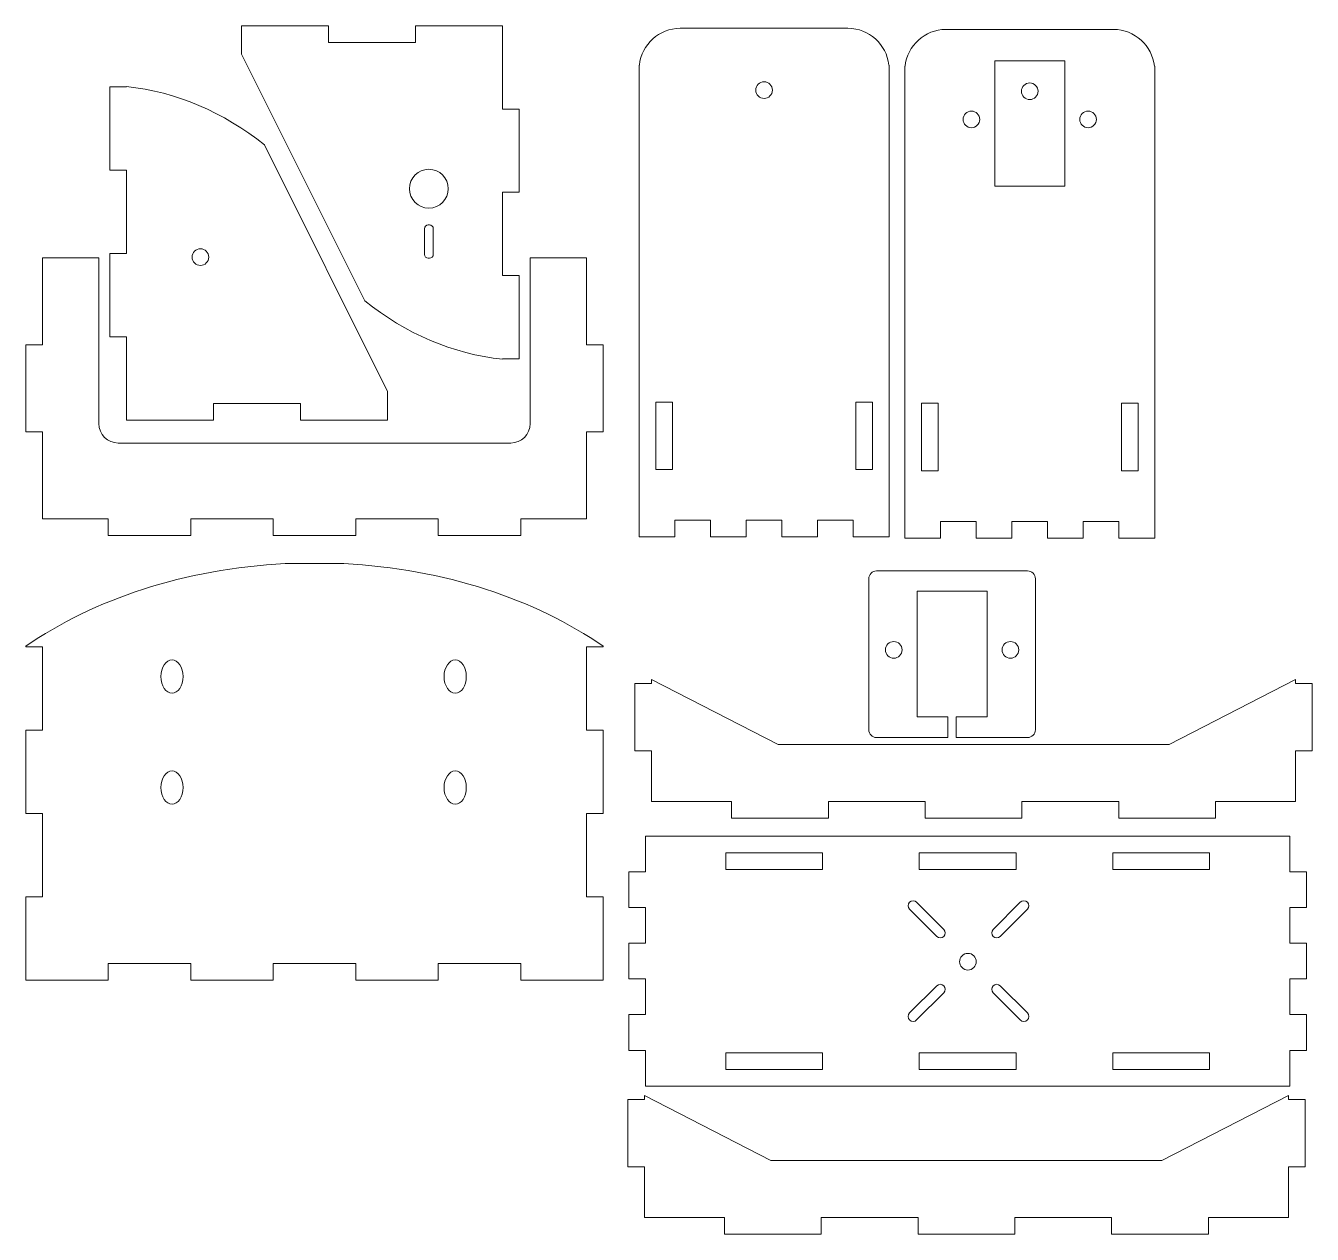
# Model space of a CAD drawing. Header units: centimetres. Extents: x -29.6 to 22.4, y -2.2 to 19.8.
# Drawn here: x -0.77 to 22.39, y -2.18 to 19.59 of the extents above; entities that cross this region are included whole.
import ezdxf

# ---------------------------------------------------------------- set-up
doc = ezdxf.new("R2010")
doc.units = ezdxf.units.CM
doc.header["$MEASUREMENT"] = 0
doc.layers.add('layer 1', color=7, linetype='Continuous')

msp = doc.modelspace()

# ---------------------------------------------------------------- linework, layer by layer
at = {"layer": 'layer 1', "color": 85, "lineweight": 9}
msp.add_lwpolyline([(16.67623, 16.69623), (17.93623, 16.69623), (17.93623, 18.95623), (16.67623, 18.95623), (16.67623, 16.69623)], close=True, dxfattribs=at)
for centre in [(12.52256, 18.42738), (17.30623, 18.40621), (16.25623, 17.90044), (18.35623, 17.90044), (14.85755, 8.34495), (16.95755, 8.34495)]:
    msp.add_ellipse(centre, major_axis=(0, 0.15), ratio=1, dxfattribs=at)
at = {"layer": 'layer 1', "color": 20, "lineweight": 9}
for centre, major_axis, ratio in [((2.37123, 15.41945), (0, 0.15), 1), ((1.86032, 7.86313), (0, 0.3), 0.66666667), ((6.96032, 7.86313), (0, 0.3), 0.66666667), ((1.86032, 5.86313), (0, 0.3), 0.66666667), ((6.96032, 5.86313), (0, 0.3), 0.66666667)]:
    msp.add_ellipse(centre, major_axis=major_axis, ratio=ratio, dxfattribs=at)
for points, knots in [([(7.81408, 13.57907), (6.91393, 13.67239), (6.07121, 14.04348), (5.33226, 14.6288), (5.33226, 14.6288), (5.33226, 14.6288), (3.11408, 19.07349), (3.11408, 19.07349), (3.11408, 19.07349), (3.11408, 19.07349), (3.11408, 19.587), (3.11408, 19.587), (3.11408, 19.587), (3.11408, 19.587), (4.68075, 19.587), (4.68075, 19.587), (4.68075, 19.587), (4.68075, 19.587), (4.68075, 19.287), (4.68075, 19.287), (4.68075, 19.287), (4.68075, 19.287), (6.24741, 19.287), (6.24741, 19.287), (6.24741, 19.287), (6.24741, 19.287), (6.24741, 19.587), (6.24741, 19.587), (6.24741, 19.587), (6.24741, 19.587), (7.81408, 19.587), (7.81408, 19.587), (7.81408, 19.587), (7.81408, 19.587), (7.81408, 18.087), (7.81408, 18.087), (7.81408, 18.087), (7.81408, 18.087), (8.11408, 18.087), (8.11408, 18.087), (8.11408, 18.087), (8.11408, 18.087), (8.11408, 16.587), (8.11408, 16.587), (8.11408, 16.587), (8.11408, 16.587), (7.81408, 16.587), (7.81408, 16.587), (7.81408, 16.587), (7.81408, 16.587), (7.81408, 15.087), (7.81408, 15.087), (7.81408, 15.087), (7.81408, 15.087), (8.11408, 15.087), (8.11408, 15.087), (8.11408, 15.087), (8.11408, 15.087), (8.11408, 13.587), (8.11408, 13.587), (8.11408, 13.587), (8.11408, 13.587), (7.81408, 13.587), (7.81408, 13.587), (7.81408, 13.587), (7.81408, 13.587), (7.81408, 13.57907), (7.81408, 13.57907)], [0, 0, 0, 0, 0.05555556, 0.05555556, 0.05555556, 0.05555556, 0.11111111, 0.11111111, 0.11111111, 0.11111111, 0.16666667, 0.16666667, 0.16666667, 0.16666667, 0.22222222, 0.22222222, 0.22222222, 0.22222222, 0.27777778, 0.27777778, 0.27777778, 0.27777778, 0.33333333, 0.33333333, 0.33333333, 0.33333333, 0.38888889, 0.38888889, 0.38888889, 0.38888889, 0.44444444, 0.44444444, 0.44444444, 0.44444444, 0.5, 0.5, 0.5, 0.5, 0.55555556, 0.55555556, 0.55555556, 0.55555556, 0.61111111, 0.61111111, 0.61111111, 0.61111111, 0.66666667, 0.66666667, 0.66666667, 0.66666667, 0.72222222, 0.72222222, 0.72222222, 0.72222222, 0.77777778, 0.77777778, 0.77777778, 0.77777778, 0.83333333, 0.83333333, 0.83333333, 0.83333333, 0.88888889, 0.88888889, 0.88888889, 0.88888889, 1, 1, 1, 1]), ([(1.04324, 18.49123), (1.94339, 18.39791), (2.78611, 18.02682), (3.52506, 17.4415), (3.52506, 17.4415), (3.52506, 17.4415), (5.74324, 12.99681), (5.74324, 12.99681), (5.74324, 12.99681), (5.74324, 12.99681), (5.74324, 12.4833), (5.74324, 12.4833), (5.74324, 12.4833), (5.74324, 12.4833), (4.17657, 12.4833), (4.17657, 12.4833), (4.17657, 12.4833), (4.17657, 12.4833), (4.17657, 12.7833), (4.17657, 12.7833), (4.17657, 12.7833), (4.17657, 12.7833), (2.60991, 12.7833), (2.60991, 12.7833), (2.60991, 12.7833), (2.60991, 12.7833), (2.60991, 12.4833), (2.60991, 12.4833), (2.60991, 12.4833), (2.60991, 12.4833), (1.04324, 12.4833), (1.04324, 12.4833), (1.04324, 12.4833), (1.04324, 12.4833), (1.04324, 13.9833), (1.04324, 13.9833), (1.04324, 13.9833), (1.04324, 13.9833), (0.74324, 13.9833), (0.74324, 13.9833), (0.74324, 13.9833), (0.74324, 13.9833), (0.74324, 15.4833), (0.74324, 15.4833), (0.74324, 15.4833), (0.74324, 15.4833), (1.04324, 15.4833), (1.04324, 15.4833), (1.04324, 15.4833), (1.04324, 15.4833), (1.04324, 16.9833), (1.04324, 16.9833), (1.04324, 16.9833), (1.04324, 16.9833), (0.74324, 16.9833), (0.74324, 16.9833), (0.74324, 16.9833), (0.74324, 16.9833), (0.74324, 18.4833), (0.74324, 18.4833), (0.74324, 18.4833), (0.74324, 18.4833), (1.04324, 18.4833), (1.04324, 18.4833), (1.04324, 18.4833), (1.04324, 18.4833), (1.04324, 18.49123), (1.04324, 18.49123)], [0, 0, 0, 0, 0.05555556, 0.05555556, 0.05555556, 0.05555556, 0.11111111, 0.11111111, 0.11111111, 0.11111111, 0.16666667, 0.16666667, 0.16666667, 0.16666667, 0.22222222, 0.22222222, 0.22222222, 0.22222222, 0.27777778, 0.27777778, 0.27777778, 0.27777778, 0.33333333, 0.33333333, 0.33333333, 0.33333333, 0.38888889, 0.38888889, 0.38888889, 0.38888889, 0.44444444, 0.44444444, 0.44444444, 0.44444444, 0.5, 0.5, 0.5, 0.5, 0.55555556, 0.55555556, 0.55555556, 0.55555556, 0.61111111, 0.61111111, 0.61111111, 0.61111111, 0.66666667, 0.66666667, 0.66666667, 0.66666667, 0.72222222, 0.72222222, 0.72222222, 0.72222222, 0.77777778, 0.77777778, 0.77777778, 0.77777778, 0.83333333, 0.83333333, 0.83333333, 0.83333333, 0.88888889, 0.88888889, 0.88888889, 0.88888889, 1, 1, 1, 1]), ([(6.48609, 17.00085), (6.67938, 17.00085), (6.83609, 16.84415), (6.83609, 16.65085), (6.83609, 16.65085), (6.83609, 16.45755), (6.67938, 16.30085), (6.48609, 16.30085), (6.48609, 16.30085), (6.2928, 16.30085), (6.13609, 16.45755), (6.13609, 16.65085), (6.13609, 16.65085), (6.13609, 16.84415), (6.2928, 17.00085), (6.48609, 17.00085)], [0, 0, 0, 0, 0.2, 0.2, 0.2, 0.2, 0.4, 0.4, 0.4, 0.4, 0.6, 0.6, 0.6, 0.6, 1, 1, 1, 1]), ([(6.40608, 15.46687), (6.40608, 15.46687), (6.40608, 15.92973), (6.40608, 15.92973), (6.40608, 15.92973), (6.40608, 15.96745), (6.43693, 15.9983), (6.47465, 15.9983), (6.47465, 15.9983), (6.47465, 15.9983), (6.49751, 15.9983), (6.49751, 15.9983), (6.49751, 15.9983), (6.53523, 15.9983), (6.56608, 15.96745), (6.56608, 15.92973), (6.56608, 15.92973), (6.56608, 15.92973), (6.56608, 15.46687), (6.56608, 15.46687), (6.56608, 15.46687), (6.56608, 15.42915), (6.53523, 15.3983), (6.49751, 15.3983), (6.49751, 15.3983), (6.49751, 15.3983), (6.47465, 15.3983), (6.47465, 15.3983), (6.47465, 15.3983), (6.43693, 15.3983), (6.40608, 15.42915), (6.40608, 15.46687)], [0, 0, 0, 0, 0.11111111, 0.11111111, 0.11111111, 0.11111111, 0.22222222, 0.22222222, 0.22222222, 0.22222222, 0.33333333, 0.33333333, 0.33333333, 0.33333333, 0.44444444, 0.44444444, 0.44444444, 0.44444444, 0.55555556, 0.55555556, 0.55555556, 0.55555556, 0.66666667, 0.66666667, 0.66666667, 0.66666667, 0.77777778, 0.77777778, 0.77777778, 0.77777778, 1, 1, 1, 1]), ([(0.71193, 10.40574), (0.71193, 10.40574), (2.19765, 10.40574), (2.19765, 10.40574), (2.19765, 10.40574), (2.19765, 10.40574), (2.19765, 10.70574), (2.19765, 10.70574), (2.19765, 10.70574), (2.19765, 10.70574), (3.68336, 10.70574), (3.68336, 10.70574), (3.68336, 10.70574), (3.68336, 10.70574), (3.68336, 10.40574), (3.68336, 10.40574), (3.68336, 10.40574), (3.68336, 10.40574), (5.16908, 10.40574), (5.16908, 10.40574), (5.16908, 10.40574), (5.16908, 10.40574), (5.16908, 10.70574), (5.16908, 10.70574), (5.16908, 10.70574), (5.16908, 10.70574), (6.65479, 10.70574), (6.65479, 10.70574), (6.65479, 10.70574), (6.65479, 10.70574), (6.65479, 10.40574), (6.65479, 10.40574), (6.65479, 10.40574), (6.65479, 10.40574), (8.14051, 10.40574), (8.14051, 10.40574), (8.14051, 10.40574), (8.14051, 10.40574), (8.14051, 10.70574), (8.14051, 10.70574), (8.14051, 10.70574), (8.14051, 10.70574), (9.32622, 10.70574), (9.32622, 10.70574), (9.32622, 10.70574), (9.32622, 10.70574), (9.32622, 12.27241), (9.32622, 12.27241), (9.32622, 12.27241), (9.32622, 12.27241), (9.62622, 12.27241), (9.62622, 12.27241), (9.62622, 12.27241), (9.62622, 12.27241), (9.62622, 13.83907), (9.62622, 13.83907), (9.62622, 13.83907), (9.62622, 13.83907), (9.32622, 13.83907), (9.32622, 13.83907), (9.32622, 13.83907), (9.32622, 13.83907), (9.32622, 15.40574), (9.32622, 15.40574), (9.32622, 15.40574), (9.32622, 15.40574), (8.3103, 15.40574), (8.3103, 15.40574), (8.3103, 15.40574), (8.3103, 15.40574), (8.3103, 12.41982), (8.3103, 12.41982), (8.3103, 12.41982), (8.3103, 12.22732), (8.1528, 12.06982), (7.9603, 12.06982), (7.9603, 12.06982), (7.9603, 12.06982), (0.89213, 12.06982), (0.89213, 12.06982), (0.89213, 12.06982), (0.69963, 12.06982), (0.54213, 12.22732), (0.54213, 12.41982), (0.54213, 12.41982), (0.54213, 12.41982), (0.54213, 15.40574), (0.54213, 15.40574), (0.54213, 15.40574), (0.54213, 15.40574), (-0.47378, 15.40574), (-0.47378, 15.40574), (-0.47378, 15.40574), (-0.47378, 15.40574), (-0.47378, 13.83907), (-0.47378, 13.83907), (-0.47378, 13.83907), (-0.47378, 13.83907), (-0.77378, 13.83907), (-0.77378, 13.83907), (-0.77378, 13.83907), (-0.77378, 13.83907), (-0.77378, 12.27241), (-0.77378, 12.27241), (-0.77378, 12.27241), (-0.77378, 12.27241), (-0.47378, 12.27241), (-0.47378, 12.27241), (-0.47378, 12.27241), (-0.47378, 12.27241), (-0.47378, 10.70574), (-0.47378, 10.70574), (-0.47378, 10.70574), (-0.47378, 10.70574), (0.71193, 10.70574), (0.71193, 10.70574), (0.71193, 10.70574), (0.71193, 10.70574), (0.71193, 10.40574), (0.71193, 10.40574)], [0, 0, 0, 0, 0.03225806, 0.03225806, 0.03225806, 0.03225806, 0.06451613, 0.06451613, 0.06451613, 0.06451613, 0.09677419, 0.09677419, 0.09677419, 0.09677419, 0.12903226, 0.12903226, 0.12903226, 0.12903226, 0.16129032, 0.16129032, 0.16129032, 0.16129032, 0.19354839, 0.19354839, 0.19354839, 0.19354839, 0.22580645, 0.22580645, 0.22580645, 0.22580645, 0.25806452, 0.25806452, 0.25806452, 0.25806452, 0.29032258, 0.29032258, 0.29032258, 0.29032258, 0.32258065, 0.32258065, 0.32258065, 0.32258065, 0.35483871, 0.35483871, 0.35483871, 0.35483871, 0.38709677, 0.38709677, 0.38709677, 0.38709677, 0.41935484, 0.41935484, 0.41935484, 0.41935484, 0.4516129, 0.4516129, 0.4516129, 0.4516129, 0.48387097, 0.48387097, 0.48387097, 0.48387097, 0.51612903, 0.51612903, 0.51612903, 0.51612903, 0.5483871, 0.5483871, 0.5483871, 0.5483871, 0.58064516, 0.58064516, 0.58064516, 0.58064516, 0.61290323, 0.61290323, 0.61290323, 0.61290323, 0.64516129, 0.64516129, 0.64516129, 0.64516129, 0.67741935, 0.67741935, 0.67741935, 0.67741935, 0.70967742, 0.70967742, 0.70967742, 0.70967742, 0.74193548, 0.74193548, 0.74193548, 0.74193548, 0.77419355, 0.77419355, 0.77419355, 0.77419355, 0.80645161, 0.80645161, 0.80645161, 0.80645161, 0.83870968, 0.83870968, 0.83870968, 0.83870968, 0.87096774, 0.87096774, 0.87096774, 0.87096774, 0.90322581, 0.90322581, 0.90322581, 0.90322581, 0.93548387, 0.93548387, 0.93548387, 0.93548387, 1, 1, 1, 1]), ([(-0.77378, 2.39753), (-0.77378, 2.39753), (0.71193, 2.39753), (0.71193, 2.39753), (0.71193, 2.39753), (0.71193, 2.39753), (0.71193, 2.69753), (0.71193, 2.69753), (0.71193, 2.69753), (0.71193, 2.69753), (2.19765, 2.69753), (2.19765, 2.69753), (2.19765, 2.69753), (2.19765, 2.69753), (2.19765, 2.39753), (2.19765, 2.39753), (2.19765, 2.39753), (2.19765, 2.39753), (3.68336, 2.39753), (3.68336, 2.39753), (3.68336, 2.39753), (3.68336, 2.39753), (3.68336, 2.69753), (3.68336, 2.69753), (3.68336, 2.69753), (3.68336, 2.69753), (5.16908, 2.69753), (5.16908, 2.69753), (5.16908, 2.69753), (5.16908, 2.69753), (5.16908, 2.39753), (5.16908, 2.39753), (5.16908, 2.39753), (5.16908, 2.39753), (6.65479, 2.39753), (6.65479, 2.39753), (6.65479, 2.39753), (6.65479, 2.39753), (6.65479, 2.69753), (6.65479, 2.69753), (6.65479, 2.69753), (6.65479, 2.69753), (8.14051, 2.69753), (8.14051, 2.69753), (8.14051, 2.69753), (8.14051, 2.69753), (8.14051, 2.39753), (8.14051, 2.39753), (8.14051, 2.39753), (8.14051, 2.39753), (9.62622, 2.39753), (9.62622, 2.39753), (9.62622, 2.39753), (9.62622, 2.39753), (9.62622, 3.89753), (9.62622, 3.89753), (9.62622, 3.89753), (9.62622, 3.89753), (9.32622, 3.89753), (9.32622, 3.89753), (9.32622, 3.89753), (9.32622, 3.89753), (9.32622, 5.39753), (9.32622, 5.39753), (9.32622, 5.39753), (9.32622, 5.39753), (9.62622, 5.39753), (9.62622, 5.39753), (9.62622, 5.39753), (9.62622, 5.39753), (9.62622, 6.89753), (9.62622, 6.89753), (9.62622, 6.89753), (9.62622, 6.89753), (9.32622, 6.89753), (9.32622, 6.89753), (9.32622, 6.89753), (9.32622, 6.89753), (9.32622, 8.39753), (9.32622, 8.39753), (9.32622, 8.39753), (9.32622, 8.39753), (9.62622, 8.39753), (9.62622, 8.39753), (9.62622, 8.39753), (9.62622, 8.39753), (9.62622, 8.41004), (9.62622, 8.41004), (9.62622, 8.41004), (8.39639, 9.2577), (6.76359, 9.80741), (4.9539, 9.89753), (4.9539, 9.89753), (4.9539, 9.89753), (3.89854, 9.89753), (3.89854, 9.89753), (3.89854, 9.89753), (2.08882, 9.80743), (0.45608, 9.25763), (-0.77378, 8.41004), (-0.77378, 8.41004), (-0.77378, 8.41004), (-0.77378, 8.39753), (-0.77378, 8.39753), (-0.77378, 8.39753), (-0.77378, 8.39753), (-0.47378, 8.39753), (-0.47378, 8.39753), (-0.47378, 8.39753), (-0.47378, 8.39753), (-0.47378, 6.89753), (-0.47378, 6.89753), (-0.47378, 6.89753), (-0.47378, 6.89753), (-0.77378, 6.89753), (-0.77378, 6.89753), (-0.77378, 6.89753), (-0.77378, 6.89753), (-0.77378, 5.39753), (-0.77378, 5.39753), (-0.77378, 5.39753), (-0.77378, 5.39753), (-0.47378, 5.39753), (-0.47378, 5.39753), (-0.47378, 5.39753), (-0.47378, 5.39753), (-0.47378, 3.89753), (-0.47378, 3.89753), (-0.47378, 3.89753), (-0.47378, 3.89753), (-0.77378, 3.89753), (-0.77378, 3.89753), (-0.77378, 3.89753), (-0.77378, 3.89753), (-0.77378, 2.39753), (-0.77378, 2.39753)], [0, 0, 0, 0, 0.02857143, 0.02857143, 0.02857143, 0.02857143, 0.05714286, 0.05714286, 0.05714286, 0.05714286, 0.08571429, 0.08571429, 0.08571429, 0.08571429, 0.11428571, 0.11428571, 0.11428571, 0.11428571, 0.14285714, 0.14285714, 0.14285714, 0.14285714, 0.17142857, 0.17142857, 0.17142857, 0.17142857, 0.2, 0.2, 0.2, 0.2, 0.22857143, 0.22857143, 0.22857143, 0.22857143, 0.25714286, 0.25714286, 0.25714286, 0.25714286, 0.28571429, 0.28571429, 0.28571429, 0.28571429, 0.31428571, 0.31428571, 0.31428571, 0.31428571, 0.34285714, 0.34285714, 0.34285714, 0.34285714, 0.37142857, 0.37142857, 0.37142857, 0.37142857, 0.4, 0.4, 0.4, 0.4, 0.42857143, 0.42857143, 0.42857143, 0.42857143, 0.45714286, 0.45714286, 0.45714286, 0.45714286, 0.48571429, 0.48571429, 0.48571429, 0.48571429, 0.51428571, 0.51428571, 0.51428571, 0.51428571, 0.54285714, 0.54285714, 0.54285714, 0.54285714, 0.57142857, 0.57142857, 0.57142857, 0.57142857, 0.6, 0.6, 0.6, 0.6, 0.62857143, 0.62857143, 0.62857143, 0.62857143, 0.65714286, 0.65714286, 0.65714286, 0.65714286, 0.68571429, 0.68571429, 0.68571429, 0.68571429, 0.71428571, 0.71428571, 0.71428571, 0.71428571, 0.74285714, 0.74285714, 0.74285714, 0.74285714, 0.77142857, 0.77142857, 0.77142857, 0.77142857, 0.8, 0.8, 0.8, 0.8, 0.82857143, 0.82857143, 0.82857143, 0.82857143, 0.85714286, 0.85714286, 0.85714286, 0.85714286, 0.88571429, 0.88571429, 0.88571429, 0.88571429, 0.91428571, 0.91428571, 0.91428571, 0.91428571, 0.94285714, 0.94285714, 0.94285714, 0.94285714, 1, 1, 1, 1])]:
    msp.add_open_spline(points, degree=3, knots=knots, dxfattribs=at)
at = {"layer": 'layer 1', "color": 85, "lineweight": 9}
for points, knots in [([(10.27256, 10.37918), (10.27256, 10.37918), (10.91542, 10.37918), (10.91542, 10.37918), (10.91542, 10.37918), (10.91542, 10.37918), (10.91542, 10.67918), (10.91542, 10.67918), (10.91542, 10.67918), (10.91542, 10.67918), (11.55827, 10.67918), (11.55827, 10.67918), (11.55827, 10.67918), (11.55827, 10.67918), (11.55827, 10.37918), (11.55827, 10.37918), (11.55827, 10.37918), (11.55827, 10.37918), (12.20113, 10.37918), (12.20113, 10.37918), (12.20113, 10.37918), (12.20113, 10.37918), (12.20113, 10.67918), (12.20113, 10.67918), (12.20113, 10.67918), (12.20113, 10.67918), (12.84399, 10.67918), (12.84399, 10.67918), (12.84399, 10.67918), (12.84399, 10.67918), (12.84399, 10.37918), (12.84399, 10.37918), (12.84399, 10.37918), (12.84399, 10.37918), (13.48685, 10.37918), (13.48685, 10.37918), (13.48685, 10.37918), (13.48685, 10.37918), (13.48685, 10.67918), (13.48685, 10.67918), (13.48685, 10.67918), (13.48685, 10.67918), (14.1297, 10.67918), (14.1297, 10.67918), (14.1297, 10.67918), (14.1297, 10.67918), (14.1297, 10.37918), (14.1297, 10.37918), (14.1297, 10.37918), (14.1297, 10.37918), (14.77256, 10.37918), (14.77256, 10.37918), (14.77256, 10.37918), (14.77256, 10.37918), (14.77256, 17.07156), (14.77256, 17.07156), (14.77256, 17.07156), (14.77256, 17.07156), (14.77257, 17.07235), (14.77257, 17.07235), (14.77257, 17.07235), (14.77257, 17.07235), (14.77257, 18.80058), (14.77257, 18.80058), (14.77257, 18.80058), (14.77257, 18.80058), (14.77256, 18.80137), (14.77256, 18.80137), (14.77256, 18.80137), (14.77256, 18.80137), (14.77256, 18.87918), (14.77256, 18.87918), (14.77256, 18.87918), (14.77256, 18.87918), (14.76836, 18.87918), (14.76836, 18.87918), (14.76836, 18.87918), (14.7288, 19.24959), (14.41302, 19.54059), (14.03256, 19.54059), (14.03256, 19.54059), (14.03256, 19.54059), (11.01257, 19.54059), (11.01257, 19.54059), (11.01257, 19.54059), (10.63211, 19.54059), (10.31634, 19.24959), (10.27677, 18.87918), (10.27677, 18.87918), (10.27677, 18.87918), (10.27256, 18.87918), (10.27256, 18.87918), (10.27256, 18.87918), (10.27256, 18.87918), (10.27256, 18.80058), (10.27256, 18.80058), (10.27256, 18.80058), (10.27256, 18.80058), (10.27256, 17.07235), (10.27256, 17.07235), (10.27256, 17.07235), (10.27256, 17.07235), (10.27256, 10.37918), (10.27256, 10.37918)], [0, 0, 0, 0, 0.03703704, 0.03703704, 0.03703704, 0.03703704, 0.07407407, 0.07407407, 0.07407407, 0.07407407, 0.11111111, 0.11111111, 0.11111111, 0.11111111, 0.14814815, 0.14814815, 0.14814815, 0.14814815, 0.18518519, 0.18518519, 0.18518519, 0.18518519, 0.22222222, 0.22222222, 0.22222222, 0.22222222, 0.25925926, 0.25925926, 0.25925926, 0.25925926, 0.2962963, 0.2962963, 0.2962963, 0.2962963, 0.33333333, 0.33333333, 0.33333333, 0.33333333, 0.37037037, 0.37037037, 0.37037037, 0.37037037, 0.40740741, 0.40740741, 0.40740741, 0.40740741, 0.44444444, 0.44444444, 0.44444444, 0.44444444, 0.48148148, 0.48148148, 0.48148148, 0.48148148, 0.51851852, 0.51851852, 0.51851852, 0.51851852, 0.55555556, 0.55555556, 0.55555556, 0.55555556, 0.59259259, 0.59259259, 0.59259259, 0.59259259, 0.62962963, 0.62962963, 0.62962963, 0.62962963, 0.66666667, 0.66666667, 0.66666667, 0.66666667, 0.7037037, 0.7037037, 0.7037037, 0.7037037, 0.74074074, 0.74074074, 0.74074074, 0.74074074, 0.77777778, 0.77777778, 0.77777778, 0.77777778, 0.81481481, 0.81481481, 0.81481481, 0.81481481, 0.85185185, 0.85185185, 0.85185185, 0.85185185, 0.88888889, 0.88888889, 0.88888889, 0.88888889, 0.92592593, 0.92592593, 0.92592593, 0.92592593, 1, 1, 1, 1]), ([(15.05623, 10.35801), (15.05623, 10.35801), (15.69909, 10.35801), (15.69909, 10.35801), (15.69909, 10.35801), (15.69909, 10.35801), (15.69909, 10.65801), (15.69909, 10.65801), (15.69909, 10.65801), (15.69909, 10.65801), (16.34194, 10.65801), (16.34194, 10.65801), (16.34194, 10.65801), (16.34194, 10.65801), (16.34194, 10.35801), (16.34194, 10.35801), (16.34194, 10.35801), (16.34194, 10.35801), (16.9848, 10.35801), (16.9848, 10.35801), (16.9848, 10.35801), (16.9848, 10.35801), (16.9848, 10.65801), (16.9848, 10.65801), (16.9848, 10.65801), (16.9848, 10.65801), (17.62766, 10.65801), (17.62766, 10.65801), (17.62766, 10.65801), (17.62766, 10.65801), (17.62766, 10.35801), (17.62766, 10.35801), (17.62766, 10.35801), (17.62766, 10.35801), (18.27052, 10.35801), (18.27052, 10.35801), (18.27052, 10.35801), (18.27052, 10.35801), (18.27052, 10.65801), (18.27052, 10.65801), (18.27052, 10.65801), (18.27052, 10.65801), (18.91337, 10.65801), (18.91337, 10.65801), (18.91337, 10.65801), (18.91337, 10.65801), (18.91337, 10.35801), (18.91337, 10.35801), (18.91337, 10.35801), (18.91337, 10.35801), (19.55623, 10.35801), (19.55623, 10.35801), (19.55623, 10.35801), (19.55623, 10.35801), (19.55623, 17.05039), (19.55623, 17.05039), (19.55623, 17.05039), (19.55623, 17.05039), (19.55624, 17.05118), (19.55624, 17.05118), (19.55624, 17.05118), (19.55624, 17.05118), (19.55624, 18.77941), (19.55624, 18.77941), (19.55624, 18.77941), (19.55624, 18.77941), (19.55623, 18.7802), (19.55623, 18.7802), (19.55623, 18.7802), (19.55623, 18.7802), (19.55623, 18.85801), (19.55623, 18.85801), (19.55623, 18.85801), (19.55623, 18.85801), (19.55203, 18.85801), (19.55203, 18.85801), (19.55203, 18.85801), (19.51247, 19.22842), (19.19669, 19.51942), (18.81623, 19.51942), (18.81623, 19.51942), (18.81623, 19.51942), (15.79624, 19.51942), (15.79624, 19.51942), (15.79624, 19.51942), (15.41578, 19.51942), (15.10001, 19.22842), (15.06044, 18.85801), (15.06044, 18.85801), (15.06044, 18.85801), (15.05623, 18.85801), (15.05623, 18.85801), (15.05623, 18.85801), (15.05623, 18.85801), (15.05623, 18.77941), (15.05623, 18.77941), (15.05623, 18.77941), (15.05623, 18.77941), (15.05623, 17.05118), (15.05623, 17.05118), (15.05623, 17.05118), (15.05623, 17.05118), (15.05623, 10.35801), (15.05623, 10.35801)], [0, 0, 0, 0, 0.03703704, 0.03703704, 0.03703704, 0.03703704, 0.07407407, 0.07407407, 0.07407407, 0.07407407, 0.11111111, 0.11111111, 0.11111111, 0.11111111, 0.14814815, 0.14814815, 0.14814815, 0.14814815, 0.18518519, 0.18518519, 0.18518519, 0.18518519, 0.22222222, 0.22222222, 0.22222222, 0.22222222, 0.25925926, 0.25925926, 0.25925926, 0.25925926, 0.2962963, 0.2962963, 0.2962963, 0.2962963, 0.33333333, 0.33333333, 0.33333333, 0.33333333, 0.37037037, 0.37037037, 0.37037037, 0.37037037, 0.40740741, 0.40740741, 0.40740741, 0.40740741, 0.44444444, 0.44444444, 0.44444444, 0.44444444, 0.48148148, 0.48148148, 0.48148148, 0.48148148, 0.51851852, 0.51851852, 0.51851852, 0.51851852, 0.55555556, 0.55555556, 0.55555556, 0.55555556, 0.59259259, 0.59259259, 0.59259259, 0.59259259, 0.62962963, 0.62962963, 0.62962963, 0.62962963, 0.66666667, 0.66666667, 0.66666667, 0.66666667, 0.7037037, 0.7037037, 0.7037037, 0.7037037, 0.74074074, 0.74074074, 0.74074074, 0.74074074, 0.77777778, 0.77777778, 0.77777778, 0.77777778, 0.81481481, 0.81481481, 0.81481481, 0.81481481, 0.85185185, 0.85185185, 0.85185185, 0.85185185, 0.88888889, 0.88888889, 0.88888889, 0.88888889, 0.92592593, 0.92592593, 0.92592593, 0.92592593, 1, 1, 1, 1]), ([(10.57256, 12.80775), (10.57256, 12.80775), (10.87256, 12.80775), (10.87256, 12.80775), (10.87256, 12.80775), (10.87256, 12.80775), (10.87256, 11.59347), (10.87256, 11.59347), (10.87256, 11.59347), (10.87256, 11.59347), (10.57256, 11.59347), (10.57256, 11.59347), (10.57256, 11.59347), (10.57256, 11.59347), (10.57256, 12.80775), (10.57256, 12.80775)], [0, 0, 0, 0, 0.2, 0.2, 0.2, 0.2, 0.4, 0.4, 0.4, 0.4, 0.6, 0.6, 0.6, 0.6, 1, 1, 1, 1]), ([(14.47256, 12.80775), (14.47256, 12.80775), (14.17256, 12.80775), (14.17256, 12.80775), (14.17256, 12.80775), (14.17256, 12.80775), (14.17256, 11.59347), (14.17256, 11.59347), (14.17256, 11.59347), (14.17256, 11.59347), (14.47256, 11.59347), (14.47256, 11.59347), (14.47256, 11.59347), (14.47256, 11.59347), (14.47256, 12.80775), (14.47256, 12.80775)], [0, 0, 0, 0, 0.2, 0.2, 0.2, 0.2, 0.4, 0.4, 0.4, 0.4, 0.6, 0.6, 0.6, 0.6, 1, 1, 1, 1]), ([(15.35623, 12.78658), (15.35623, 12.78658), (15.65623, 12.78658), (15.65623, 12.78658), (15.65623, 12.78658), (15.65623, 12.78658), (15.65623, 11.5723), (15.65623, 11.5723), (15.65623, 11.5723), (15.65623, 11.5723), (15.35623, 11.5723), (15.35623, 11.5723), (15.35623, 11.5723), (15.35623, 11.5723), (15.35623, 12.78658), (15.35623, 12.78658)], [0, 0, 0, 0, 0.2, 0.2, 0.2, 0.2, 0.4, 0.4, 0.4, 0.4, 0.6, 0.6, 0.6, 0.6, 1, 1, 1, 1]), ([(19.25623, 12.78658), (19.25623, 12.78658), (18.95623, 12.78658), (18.95623, 12.78658), (18.95623, 12.78658), (18.95623, 12.78658), (18.95623, 11.5723), (18.95623, 11.5723), (18.95623, 11.5723), (18.95623, 11.5723), (19.25623, 11.5723), (19.25623, 11.5723), (19.25623, 11.5723), (19.25623, 11.5723), (19.25623, 12.78658), (19.25623, 12.78658)], [0, 0, 0, 0, 0.2, 0.2, 0.2, 0.2, 0.4, 0.4, 0.4, 0.4, 0.6, 0.6, 0.6, 0.6, 1, 1, 1, 1]), ([(14.54755, 9.76556), (14.54755, 9.76556), (17.26756, 9.76556), (17.26756, 9.76556), (17.26756, 9.76556), (17.34455, 9.76556), (17.40755, 9.70256), (17.40755, 9.62557), (17.40755, 9.62557), (17.40755, 9.62557), (17.40755, 6.90556), (17.40755, 6.90556), (17.40755, 6.90556), (17.40755, 6.82856), (17.34455, 6.76556), (17.26756, 6.76556), (17.26756, 6.76556), (17.26756, 6.76556), (15.98164, 6.76556), (15.98164, 6.76556), (15.98164, 6.76556), (15.98164, 6.76556), (15.98164, 7.14074), (15.98164, 7.14074), (15.98164, 7.14074), (15.98164, 7.14074), (16.53755, 7.14074), (16.53755, 7.14074), (16.53755, 7.14074), (16.53755, 7.14074), (16.53755, 9.40074), (16.53755, 9.40074), (16.53755, 9.40074), (16.53755, 9.40074), (15.27755, 9.40074), (15.27755, 9.40074), (15.27755, 9.40074), (15.27755, 9.40074), (15.27755, 7.14074), (15.27755, 7.14074), (15.27755, 7.14074), (15.27755, 7.14074), (15.83347, 7.14074), (15.83347, 7.14074), (15.83347, 7.14074), (15.83347, 7.14074), (15.83347, 6.76556), (15.83347, 6.76556), (15.83347, 6.76556), (15.83347, 6.76556), (14.54755, 6.76556), (14.54755, 6.76556), (14.54755, 6.76556), (14.47056, 6.76556), (14.40755, 6.82856), (14.40755, 6.90556), (14.40755, 6.90556), (14.40755, 6.90556), (14.40755, 9.62557), (14.40755, 9.62557), (14.40755, 9.62557), (14.40755, 9.70256), (14.47056, 9.76556), (14.54755, 9.76556)], [0, 0, 0, 0, 0.05882353, 0.05882353, 0.05882353, 0.05882353, 0.11764706, 0.11764706, 0.11764706, 0.11764706, 0.17647059, 0.17647059, 0.17647059, 0.17647059, 0.23529412, 0.23529412, 0.23529412, 0.23529412, 0.29411765, 0.29411765, 0.29411765, 0.29411765, 0.35294118, 0.35294118, 0.35294118, 0.35294118, 0.41176471, 0.41176471, 0.41176471, 0.41176471, 0.47058824, 0.47058824, 0.47058824, 0.47058824, 0.52941176, 0.52941176, 0.52941176, 0.52941176, 0.58823529, 0.58823529, 0.58823529, 0.58823529, 0.64705882, 0.64705882, 0.64705882, 0.64705882, 0.70588235, 0.70588235, 0.70588235, 0.70588235, 0.76470588, 0.76470588, 0.76470588, 0.76470588, 0.82352941, 0.82352941, 0.82352941, 0.82352941, 0.88235294, 0.88235294, 0.88235294, 0.88235294, 1, 1, 1, 1]), ([(11.93709, 5.31101), (11.93709, 5.31101), (13.67994, 5.31101), (13.67994, 5.31101), (13.67994, 5.31101), (13.67994, 5.31101), (13.67994, 5.61101), (13.67994, 5.61101), (13.67994, 5.61101), (13.67994, 5.61101), (15.4228, 5.61101), (15.4228, 5.61101), (15.4228, 5.61101), (15.4228, 5.61101), (15.4228, 5.31101), (15.4228, 5.31101), (15.4228, 5.31101), (15.4228, 5.31101), (17.16566, 5.31101), (17.16566, 5.31101), (17.16566, 5.31101), (17.16566, 5.31101), (17.16566, 5.61101), (17.16566, 5.61101), (17.16566, 5.61101), (17.16566, 5.61101), (18.90852, 5.61101), (18.90852, 5.61101), (18.90852, 5.61101), (18.90852, 5.61101), (18.90852, 5.31101), (18.90852, 5.31101), (18.90852, 5.31101), (18.90852, 5.31101), (20.65137, 5.31101), (20.65137, 5.31101), (20.65137, 5.31101), (20.65137, 5.31101), (20.65137, 5.61101), (20.65137, 5.61101), (20.65137, 5.61101), (20.65137, 5.61101), (22.09423, 5.61101), (22.09423, 5.61101), (22.09423, 5.61101), (22.09423, 5.61101), (22.09423, 6.5253), (22.09423, 6.5253), (22.09423, 6.5253), (22.09423, 6.5253), (22.39423, 6.5253), (22.39423, 6.5253), (22.39423, 6.5253), (22.39423, 6.5253), (22.39423, 7.73958), (22.39423, 7.73958), (22.39423, 7.73958), (22.39423, 7.73958), (22.09423, 7.73958), (22.09423, 7.73958), (22.09423, 7.73958), (22.09423, 7.73958), (22.09423, 7.81027), (22.09423, 7.81027), (22.09423, 7.81027), (22.09423, 7.81027), (19.81504, 6.6411), (19.81504, 6.6411), (19.81504, 6.6411), (19.81504, 6.6411), (16.29422, 6.64108), (16.29422, 6.64108), (16.29422, 6.64108), (16.29422, 6.64108), (12.77343, 6.64107), (12.77343, 6.64107), (12.77343, 6.64107), (12.77343, 6.64107), (10.49423, 7.81024), (10.49423, 7.81024), (10.49423, 7.81024), (10.49423, 7.81024), (10.49423, 7.73958), (10.49423, 7.73958), (10.49423, 7.73958), (10.49423, 7.73958), (10.19423, 7.73958), (10.19423, 7.73958), (10.19423, 7.73958), (10.19423, 7.73958), (10.19423, 6.5253), (10.19423, 6.5253), (10.19423, 6.5253), (10.19423, 6.5253), (10.49423, 6.5253), (10.49423, 6.5253), (10.49423, 6.5253), (10.49423, 6.5253), (10.49423, 5.61101), (10.49423, 5.61101), (10.49423, 5.61101), (10.49423, 5.61101), (11.93709, 5.61101), (11.93709, 5.61101), (11.93709, 5.61101), (11.93709, 5.61101), (11.93709, 5.31101), (11.93709, 5.31101)], [0, 0, 0, 0, 0.03571429, 0.03571429, 0.03571429, 0.03571429, 0.07142857, 0.07142857, 0.07142857, 0.07142857, 0.10714286, 0.10714286, 0.10714286, 0.10714286, 0.14285714, 0.14285714, 0.14285714, 0.14285714, 0.17857143, 0.17857143, 0.17857143, 0.17857143, 0.21428571, 0.21428571, 0.21428571, 0.21428571, 0.25, 0.25, 0.25, 0.25, 0.28571429, 0.28571429, 0.28571429, 0.28571429, 0.32142857, 0.32142857, 0.32142857, 0.32142857, 0.35714286, 0.35714286, 0.35714286, 0.35714286, 0.39285714, 0.39285714, 0.39285714, 0.39285714, 0.42857143, 0.42857143, 0.42857143, 0.42857143, 0.46428571, 0.46428571, 0.46428571, 0.46428571, 0.5, 0.5, 0.5, 0.5, 0.53571429, 0.53571429, 0.53571429, 0.53571429, 0.57142857, 0.57142857, 0.57142857, 0.57142857, 0.60714286, 0.60714286, 0.60714286, 0.60714286, 0.64285714, 0.64285714, 0.64285714, 0.64285714, 0.67857143, 0.67857143, 0.67857143, 0.67857143, 0.71428571, 0.71428571, 0.71428571, 0.71428571, 0.75, 0.75, 0.75, 0.75, 0.78571429, 0.78571429, 0.78571429, 0.78571429, 0.82142857, 0.82142857, 0.82142857, 0.82142857, 0.85714286, 0.85714286, 0.85714286, 0.85714286, 0.89285714, 0.89285714, 0.89285714, 0.89285714, 0.92857143, 0.92857143, 0.92857143, 0.92857143, 1, 1, 1, 1]), ([(10.38839, 0.48834), (10.38839, 0.48834), (21.98839, 0.48834), (21.98839, 0.48834), (21.98839, 0.48834), (21.98839, 0.48834), (21.98839, 1.1312), (21.98839, 1.1312), (21.98839, 1.1312), (21.98839, 1.1312), (22.28839, 1.1312), (22.28839, 1.1312), (22.28839, 1.1312), (22.28839, 1.1312), (22.28839, 1.77405), (22.28839, 1.77405), (22.28839, 1.77405), (22.28839, 1.77405), (21.98839, 1.77405), (21.98839, 1.77405), (21.98839, 1.77405), (21.98839, 1.77405), (21.98839, 2.41691), (21.98839, 2.41691), (21.98839, 2.41691), (21.98839, 2.41691), (22.28839, 2.41691), (22.28839, 2.41691), (22.28839, 2.41691), (22.28839, 2.41691), (22.28839, 3.05977), (22.28839, 3.05977), (22.28839, 3.05977), (22.28839, 3.05977), (21.98839, 3.05977), (21.98839, 3.05977), (21.98839, 3.05977), (21.98839, 3.05977), (21.98839, 3.70263), (21.98839, 3.70263), (21.98839, 3.70263), (21.98839, 3.70263), (22.28839, 3.70263), (22.28839, 3.70263), (22.28839, 3.70263), (22.28839, 3.70263), (22.28839, 4.34548), (22.28839, 4.34548), (22.28839, 4.34548), (22.28839, 4.34548), (21.98839, 4.34548), (21.98839, 4.34548), (21.98839, 4.34548), (21.98839, 4.34548), (21.98839, 4.98834), (21.98839, 4.98834), (21.98839, 4.98834), (21.98839, 4.98834), (10.38839, 4.98834), (10.38839, 4.98834), (10.38839, 4.98834), (10.38839, 4.98834), (10.38839, 4.34548), (10.38839, 4.34548), (10.38839, 4.34548), (10.38839, 4.34548), (10.08839, 4.34548), (10.08839, 4.34548), (10.08839, 4.34548), (10.08839, 4.34548), (10.08839, 3.70263), (10.08839, 3.70263), (10.08839, 3.70263), (10.08839, 3.70263), (10.38839, 3.70263), (10.38839, 3.70263), (10.38839, 3.70263), (10.38839, 3.70263), (10.38839, 3.05977), (10.38839, 3.05977), (10.38839, 3.05977), (10.38839, 3.05977), (10.08839, 3.05977), (10.08839, 3.05977), (10.08839, 3.05977), (10.08839, 3.05977), (10.08839, 2.41691), (10.08839, 2.41691), (10.08839, 2.41691), (10.08839, 2.41691), (10.38839, 2.41691), (10.38839, 2.41691), (10.38839, 2.41691), (10.38839, 2.41691), (10.38839, 1.77405), (10.38839, 1.77405), (10.38839, 1.77405), (10.38839, 1.77405), (10.08839, 1.77405), (10.08839, 1.77405), (10.08839, 1.77405), (10.08839, 1.77405), (10.08839, 1.1312), (10.08839, 1.1312), (10.08839, 1.1312), (10.08839, 1.1312), (10.38839, 1.1312), (10.38839, 1.1312), (10.38839, 1.1312), (10.38839, 1.1312), (10.38839, 0.48834), (10.38839, 0.48834)], [0, 0, 0, 0, 0.03448276, 0.03448276, 0.03448276, 0.03448276, 0.06896552, 0.06896552, 0.06896552, 0.06896552, 0.10344828, 0.10344828, 0.10344828, 0.10344828, 0.13793103, 0.13793103, 0.13793103, 0.13793103, 0.17241379, 0.17241379, 0.17241379, 0.17241379, 0.20689655, 0.20689655, 0.20689655, 0.20689655, 0.24137931, 0.24137931, 0.24137931, 0.24137931, 0.27586207, 0.27586207, 0.27586207, 0.27586207, 0.31034483, 0.31034483, 0.31034483, 0.31034483, 0.34482759, 0.34482759, 0.34482759, 0.34482759, 0.37931034, 0.37931034, 0.37931034, 0.37931034, 0.4137931, 0.4137931, 0.4137931, 0.4137931, 0.44827586, 0.44827586, 0.44827586, 0.44827586, 0.48275862, 0.48275862, 0.48275862, 0.48275862, 0.51724138, 0.51724138, 0.51724138, 0.51724138, 0.55172414, 0.55172414, 0.55172414, 0.55172414, 0.5862069, 0.5862069, 0.5862069, 0.5862069, 0.62068966, 0.62068966, 0.62068966, 0.62068966, 0.65517241, 0.65517241, 0.65517241, 0.65517241, 0.68965517, 0.68965517, 0.68965517, 0.68965517, 0.72413793, 0.72413793, 0.72413793, 0.72413793, 0.75862069, 0.75862069, 0.75862069, 0.75862069, 0.79310345, 0.79310345, 0.79310345, 0.79310345, 0.82758621, 0.82758621, 0.82758621, 0.82758621, 0.86206897, 0.86206897, 0.86206897, 0.86206897, 0.89655172, 0.89655172, 0.89655172, 0.89655172, 0.93103448, 0.93103448, 0.93103448, 0.93103448, 1, 1, 1, 1]), ([(13.5741, 4.68834), (13.5741, 4.68834), (13.5741, 4.38834), (13.5741, 4.38834), (13.5741, 4.38834), (13.5741, 4.38834), (11.83125, 4.38834), (11.83125, 4.38834), (11.83125, 4.38834), (11.83125, 4.38834), (11.83125, 4.68834), (11.83125, 4.68834), (11.83125, 4.68834), (11.83125, 4.68834), (13.5741, 4.68834), (13.5741, 4.68834)], [0, 0, 0, 0, 0.2, 0.2, 0.2, 0.2, 0.4, 0.4, 0.4, 0.4, 0.6, 0.6, 0.6, 0.6, 1, 1, 1, 1]), ([(17.05982, 4.68834), (17.05982, 4.68834), (17.05982, 4.38834), (17.05982, 4.38834), (17.05982, 4.38834), (17.05982, 4.38834), (15.31696, 4.38834), (15.31696, 4.38834), (15.31696, 4.38834), (15.31696, 4.38834), (15.31696, 4.68834), (15.31696, 4.68834), (15.31696, 4.68834), (15.31696, 4.68834), (17.05982, 4.68834), (17.05982, 4.68834)], [0, 0, 0, 0, 0.2, 0.2, 0.2, 0.2, 0.4, 0.4, 0.4, 0.4, 0.6, 0.6, 0.6, 0.6, 1, 1, 1, 1]), ([(20.54553, 4.68834), (20.54553, 4.68834), (20.54553, 4.38834), (20.54553, 4.38834), (20.54553, 4.38834), (20.54553, 4.38834), (18.80268, 4.38834), (18.80268, 4.38834), (18.80268, 4.38834), (18.80268, 4.38834), (18.80268, 4.68834), (18.80268, 4.68834), (18.80268, 4.68834), (18.80268, 4.68834), (20.54553, 4.68834), (20.54553, 4.68834)], [0, 0, 0, 0, 0.2, 0.2, 0.2, 0.2, 0.4, 0.4, 0.4, 0.4, 0.6, 0.6, 0.6, 0.6, 1, 1, 1, 1]), ([(15.63186, 3.18257), (15.63186, 3.18257), (15.14269, 3.67173), (15.14269, 3.67173), (15.14269, 3.67173), (15.10769, 3.70674), (15.1077, 3.764), (15.14269, 3.79899), (15.14269, 3.79899), (15.14269, 3.79899), (15.14271, 3.79901), (15.14271, 3.79901), (15.14271, 3.79901), (15.17771, 3.83401), (15.23497, 3.83402), (15.26997, 3.79901), (15.26997, 3.79901), (15.26997, 3.79901), (15.75914, 3.30985), (15.75914, 3.30985), (15.75914, 3.30985), (15.79414, 3.27484), (15.79414, 3.21758), (15.75914, 3.18259), (15.75914, 3.18259), (15.75914, 3.18259), (15.75912, 3.18257), (15.75912, 3.18257), (15.75912, 3.18257), (15.72412, 3.14757), (15.66686, 3.14756), (15.63186, 3.18257)], [0, 0, 0, 0, 0.11111111, 0.11111111, 0.11111111, 0.11111111, 0.22222222, 0.22222222, 0.22222222, 0.22222222, 0.33333333, 0.33333333, 0.33333333, 0.33333333, 0.44444444, 0.44444444, 0.44444444, 0.44444444, 0.55555556, 0.55555556, 0.55555556, 0.55555556, 0.66666667, 0.66666667, 0.66666667, 0.66666667, 0.77777778, 0.77777778, 0.77777778, 0.77777778, 1, 1, 1, 1]), ([(16.64759, 3.30984), (16.64759, 3.30984), (17.13675, 3.79901), (17.13675, 3.79901), (17.13675, 3.79901), (17.17176, 3.83401), (17.22902, 3.834), (17.26401, 3.79901), (17.26401, 3.79901), (17.26401, 3.79901), (17.26403, 3.79899), (17.26403, 3.79899), (17.26403, 3.79899), (17.29903, 3.76399), (17.29904, 3.70673), (17.26403, 3.67173), (17.26403, 3.67173), (17.26403, 3.67173), (16.77487, 3.18256), (16.77487, 3.18256), (16.77487, 3.18256), (16.73986, 3.14756), (16.6826, 3.14756), (16.64761, 3.18256), (16.64761, 3.18256), (16.64761, 3.18256), (16.64759, 3.18258), (16.64759, 3.18258), (16.64759, 3.18258), (16.61259, 3.21758), (16.61258, 3.27484), (16.64759, 3.30984)], [0, 0, 0, 0, 0.11111111, 0.11111111, 0.11111111, 0.11111111, 0.22222222, 0.22222222, 0.22222222, 0.22222222, 0.33333333, 0.33333333, 0.33333333, 0.33333333, 0.44444444, 0.44444444, 0.44444444, 0.44444444, 0.55555556, 0.55555556, 0.55555556, 0.55555556, 0.66666667, 0.66666667, 0.66666667, 0.66666667, 0.77777778, 0.77777778, 0.77777778, 0.77777778, 1, 1, 1, 1]), ([(16.08671, 2.83382), (16.14529, 2.8924), (16.24026, 2.8924), (16.29884, 2.83382), (16.29884, 2.83382), (16.35742, 2.77524), (16.35742, 2.68027), (16.29884, 2.62169), (16.29884, 2.62169), (16.24026, 2.56311), (16.14529, 2.56311), (16.08671, 2.62169), (16.08671, 2.62169), (16.02813, 2.68027), (16.02813, 2.77524), (16.08671, 2.83382)], [0, 0, 0, 0, 0.2, 0.2, 0.2, 0.2, 0.4, 0.4, 0.4, 0.4, 0.6, 0.6, 0.6, 0.6, 1, 1, 1, 1]), ([(15.14269, 1.80495), (15.14269, 1.80495), (15.63186, 2.29411), (15.63186, 2.29411), (15.63186, 2.29411), (15.66686, 2.32912), (15.72412, 2.32911), (15.75912, 2.29411), (15.75912, 2.29411), (15.75912, 2.29411), (15.75914, 2.29409), (15.75914, 2.29409), (15.75914, 2.29409), (15.79414, 2.2591), (15.79414, 2.20184), (15.75914, 2.16683), (15.75914, 2.16683), (15.75914, 2.16683), (15.26997, 1.67767), (15.26997, 1.67767), (15.26997, 1.67767), (15.23497, 1.64266), (15.17771, 1.64267), (15.14271, 1.67767), (15.14271, 1.67767), (15.14271, 1.67767), (15.14269, 1.67769), (15.14269, 1.67769), (15.14269, 1.67769), (15.1077, 1.71268), (15.10769, 1.76994), (15.14269, 1.80495)], [0, 0, 0, 0, 0.11111111, 0.11111111, 0.11111111, 0.11111111, 0.22222222, 0.22222222, 0.22222222, 0.22222222, 0.33333333, 0.33333333, 0.33333333, 0.33333333, 0.44444444, 0.44444444, 0.44444444, 0.44444444, 0.55555556, 0.55555556, 0.55555556, 0.55555556, 0.66666667, 0.66666667, 0.66666667, 0.66666667, 0.77777778, 0.77777778, 0.77777778, 0.77777778, 1, 1, 1, 1]), ([(17.13675, 1.67767), (17.13675, 1.67767), (16.64759, 2.16684), (16.64759, 2.16684), (16.64759, 2.16684), (16.61258, 2.20184), (16.61259, 2.2591), (16.64759, 2.2941), (16.64759, 2.2941), (16.64759, 2.2941), (16.64761, 2.29412), (16.64761, 2.29412), (16.64761, 2.29412), (16.6826, 2.32912), (16.73986, 2.32912), (16.77487, 2.29412), (16.77487, 2.29412), (16.77487, 2.29412), (17.26403, 1.80495), (17.26403, 1.80495), (17.26403, 1.80495), (17.29904, 1.76995), (17.29903, 1.71269), (17.26403, 1.67769), (17.26403, 1.67769), (17.26403, 1.67769), (17.26401, 1.67767), (17.26401, 1.67767), (17.26401, 1.67767), (17.22902, 1.64268), (17.17176, 1.64267), (17.13675, 1.67767)], [0, 0, 0, 0, 0.11111111, 0.11111111, 0.11111111, 0.11111111, 0.22222222, 0.22222222, 0.22222222, 0.22222222, 0.33333333, 0.33333333, 0.33333333, 0.33333333, 0.44444444, 0.44444444, 0.44444444, 0.44444444, 0.55555556, 0.55555556, 0.55555556, 0.55555556, 0.66666667, 0.66666667, 0.66666667, 0.66666667, 0.77777778, 0.77777778, 0.77777778, 0.77777778, 1, 1, 1, 1]), ([(13.5741, 0.78834), (13.5741, 0.78834), (13.5741, 1.08834), (13.5741, 1.08834), (13.5741, 1.08834), (13.5741, 1.08834), (11.83125, 1.08834), (11.83125, 1.08834), (11.83125, 1.08834), (11.83125, 1.08834), (11.83125, 0.78834), (11.83125, 0.78834), (11.83125, 0.78834), (11.83125, 0.78834), (13.5741, 0.78834), (13.5741, 0.78834)], [0, 0, 0, 0, 0.2, 0.2, 0.2, 0.2, 0.4, 0.4, 0.4, 0.4, 0.6, 0.6, 0.6, 0.6, 1, 1, 1, 1]), ([(17.05982, 0.78834), (17.05982, 0.78834), (17.05982, 1.08834), (17.05982, 1.08834), (17.05982, 1.08834), (17.05982, 1.08834), (15.31696, 1.08834), (15.31696, 1.08834), (15.31696, 1.08834), (15.31696, 1.08834), (15.31696, 0.78834), (15.31696, 0.78834), (15.31696, 0.78834), (15.31696, 0.78834), (17.05982, 0.78834), (17.05982, 0.78834)], [0, 0, 0, 0, 0.2, 0.2, 0.2, 0.2, 0.4, 0.4, 0.4, 0.4, 0.6, 0.6, 0.6, 0.6, 1, 1, 1, 1]), ([(20.54553, 0.78834), (20.54553, 0.78834), (20.54553, 1.08834), (20.54553, 1.08834), (20.54553, 1.08834), (20.54553, 1.08834), (18.80268, 1.08834), (18.80268, 1.08834), (18.80268, 1.08834), (18.80268, 1.08834), (18.80268, 0.78834), (18.80268, 0.78834), (18.80268, 0.78834), (18.80268, 0.78834), (20.54553, 0.78834), (20.54553, 0.78834)], [0, 0, 0, 0, 0.2, 0.2, 0.2, 0.2, 0.4, 0.4, 0.4, 0.4, 0.6, 0.6, 0.6, 0.6, 1, 1, 1, 1]), ([(11.81009, -2.18199), (11.81009, -2.18199), (13.55294, -2.18199), (13.55294, -2.18199), (13.55294, -2.18199), (13.55294, -2.18199), (13.55294, -1.88199), (13.55294, -1.88199), (13.55294, -1.88199), (13.55294, -1.88199), (15.2958, -1.88199), (15.2958, -1.88199), (15.2958, -1.88199), (15.2958, -1.88199), (15.2958, -2.18199), (15.2958, -2.18199), (15.2958, -2.18199), (15.2958, -2.18199), (17.03866, -2.18199), (17.03866, -2.18199), (17.03866, -2.18199), (17.03866, -2.18199), (17.03866, -1.88199), (17.03866, -1.88199), (17.03866, -1.88199), (17.03866, -1.88199), (18.78152, -1.88199), (18.78152, -1.88199), (18.78152, -1.88199), (18.78152, -1.88199), (18.78152, -2.18199), (18.78152, -2.18199), (18.78152, -2.18199), (18.78152, -2.18199), (20.52437, -2.18199), (20.52437, -2.18199), (20.52437, -2.18199), (20.52437, -2.18199), (20.52437, -1.88199), (20.52437, -1.88199), (20.52437, -1.88199), (20.52437, -1.88199), (21.96723, -1.88199), (21.96723, -1.88199), (21.96723, -1.88199), (21.96723, -1.88199), (21.96723, -0.9677), (21.96723, -0.9677), (21.96723, -0.9677), (21.96723, -0.9677), (22.26723, -0.9677), (22.26723, -0.9677), (22.26723, -0.9677), (22.26723, -0.9677), (22.26723, 0.24658), (22.26723, 0.24658), (22.26723, 0.24658), (22.26723, 0.24658), (21.96723, 0.24658), (21.96723, 0.24658), (21.96723, 0.24658), (21.96723, 0.24658), (21.96723, 0.31727), (21.96723, 0.31727), (21.96723, 0.31727), (21.96723, 0.31727), (19.68804, -0.8519), (19.68804, -0.8519), (19.68804, -0.8519), (19.68804, -0.8519), (16.16722, -0.85192), (16.16722, -0.85192), (16.16722, -0.85192), (16.16722, -0.85192), (12.64643, -0.85193), (12.64643, -0.85193), (12.64643, -0.85193), (12.64643, -0.85193), (10.36723, 0.31724), (10.36723, 0.31724), (10.36723, 0.31724), (10.36723, 0.31724), (10.36723, 0.24658), (10.36723, 0.24658), (10.36723, 0.24658), (10.36723, 0.24658), (10.06723, 0.24658), (10.06723, 0.24658), (10.06723, 0.24658), (10.06723, 0.24658), (10.06723, -0.9677), (10.06723, -0.9677), (10.06723, -0.9677), (10.06723, -0.9677), (10.36723, -0.9677), (10.36723, -0.9677), (10.36723, -0.9677), (10.36723, -0.9677), (10.36723, -1.88199), (10.36723, -1.88199), (10.36723, -1.88199), (10.36723, -1.88199), (11.81009, -1.88199), (11.81009, -1.88199), (11.81009, -1.88199), (11.81009, -1.88199), (11.81009, -2.18199), (11.81009, -2.18199)], [0, 0, 0, 0, 0.03571429, 0.03571429, 0.03571429, 0.03571429, 0.07142857, 0.07142857, 0.07142857, 0.07142857, 0.10714286, 0.10714286, 0.10714286, 0.10714286, 0.14285714, 0.14285714, 0.14285714, 0.14285714, 0.17857143, 0.17857143, 0.17857143, 0.17857143, 0.21428571, 0.21428571, 0.21428571, 0.21428571, 0.25, 0.25, 0.25, 0.25, 0.28571429, 0.28571429, 0.28571429, 0.28571429, 0.32142857, 0.32142857, 0.32142857, 0.32142857, 0.35714286, 0.35714286, 0.35714286, 0.35714286, 0.39285714, 0.39285714, 0.39285714, 0.39285714, 0.42857143, 0.42857143, 0.42857143, 0.42857143, 0.46428571, 0.46428571, 0.46428571, 0.46428571, 0.5, 0.5, 0.5, 0.5, 0.53571429, 0.53571429, 0.53571429, 0.53571429, 0.57142857, 0.57142857, 0.57142857, 0.57142857, 0.60714286, 0.60714286, 0.60714286, 0.60714286, 0.64285714, 0.64285714, 0.64285714, 0.64285714, 0.67857143, 0.67857143, 0.67857143, 0.67857143, 0.71428571, 0.71428571, 0.71428571, 0.71428571, 0.75, 0.75, 0.75, 0.75, 0.78571429, 0.78571429, 0.78571429, 0.78571429, 0.82142857, 0.82142857, 0.82142857, 0.82142857, 0.85714286, 0.85714286, 0.85714286, 0.85714286, 0.89285714, 0.89285714, 0.89285714, 0.89285714, 0.92857143, 0.92857143, 0.92857143, 0.92857143, 1, 1, 1, 1])]:
    msp.add_open_spline(points, degree=3, knots=knots, dxfattribs=at)

doc.saveas('drawing.dxf')
